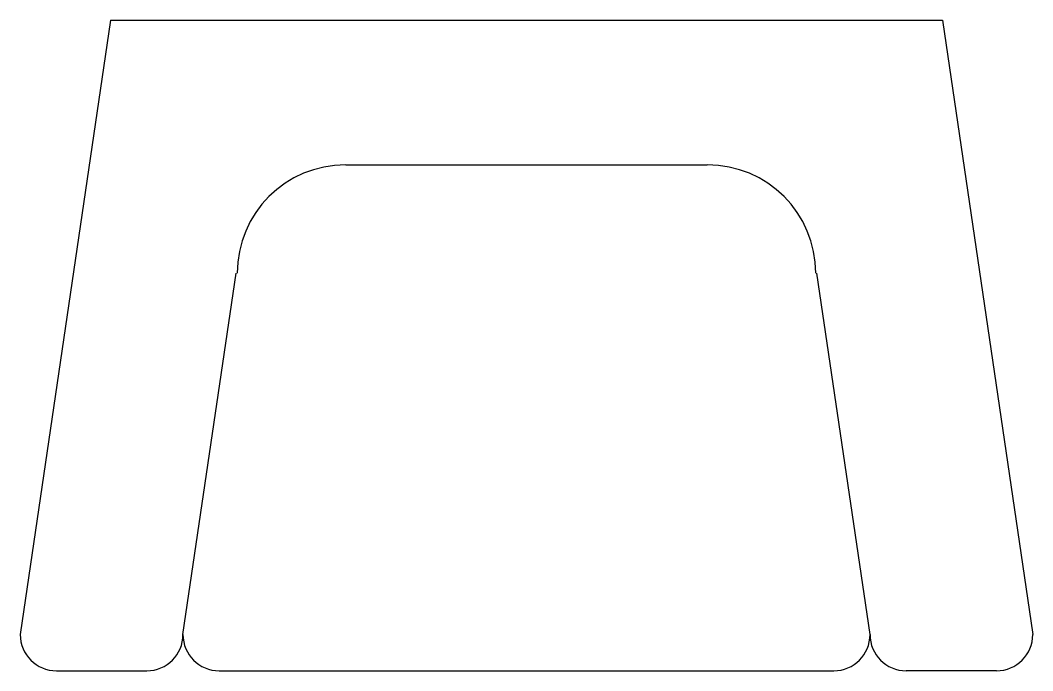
# Model space of a CAD drawing. Extents: x -14 to 14, y -18 to 0.
import ezdxf

# ---------------------------------------------------------------- set-up
doc = ezdxf.new("R2010")
doc.units = 0
doc.header["$MEASUREMENT"] = 0
doc.layers.get('0').update_dxf_attribs({"linetype": 'CONTINUOUS'})

msp = doc.modelspace()

# ---------------------------------------------------------------- linework, layer by layer
at = {"linetype": 'CONTINUOUS'}
for p, q in [((-11.5, 0), (-14, -17)), ((-11.5, 0), (11.5, 0)), ((11.5, 0), (14, -17)), ((-5, -4), (5, -4)), ((-9.5, -17), (-8.0288, -6.9958)), ((9.5, -17), (8.0288, -6.9958)), ((-13, -18), (-10.5, -18)), ((-8.5, -18), (8.5, -18)), ((13, -18), (10.5, -18))]:
    msp.add_line(p, q, dxfattribs=at)
for centre, radius, start, end in [((-5, -7), 3, 90, 180), ((5, -7), 3, 0, 90), ((-13, -17), 1, 180, 270), ((-10.5, -17), 1, 270, 0), ((-8.5, -17), 1, 180, 270), ((8.5, -17), 1, 270, 0), ((10.5, -17), 1, 180, 270), ((13, -17), 1, 270, 0)]:
    msp.add_arc(centre, radius, start, end, dxfattribs=at)

doc.saveas('drawing.dxf')
